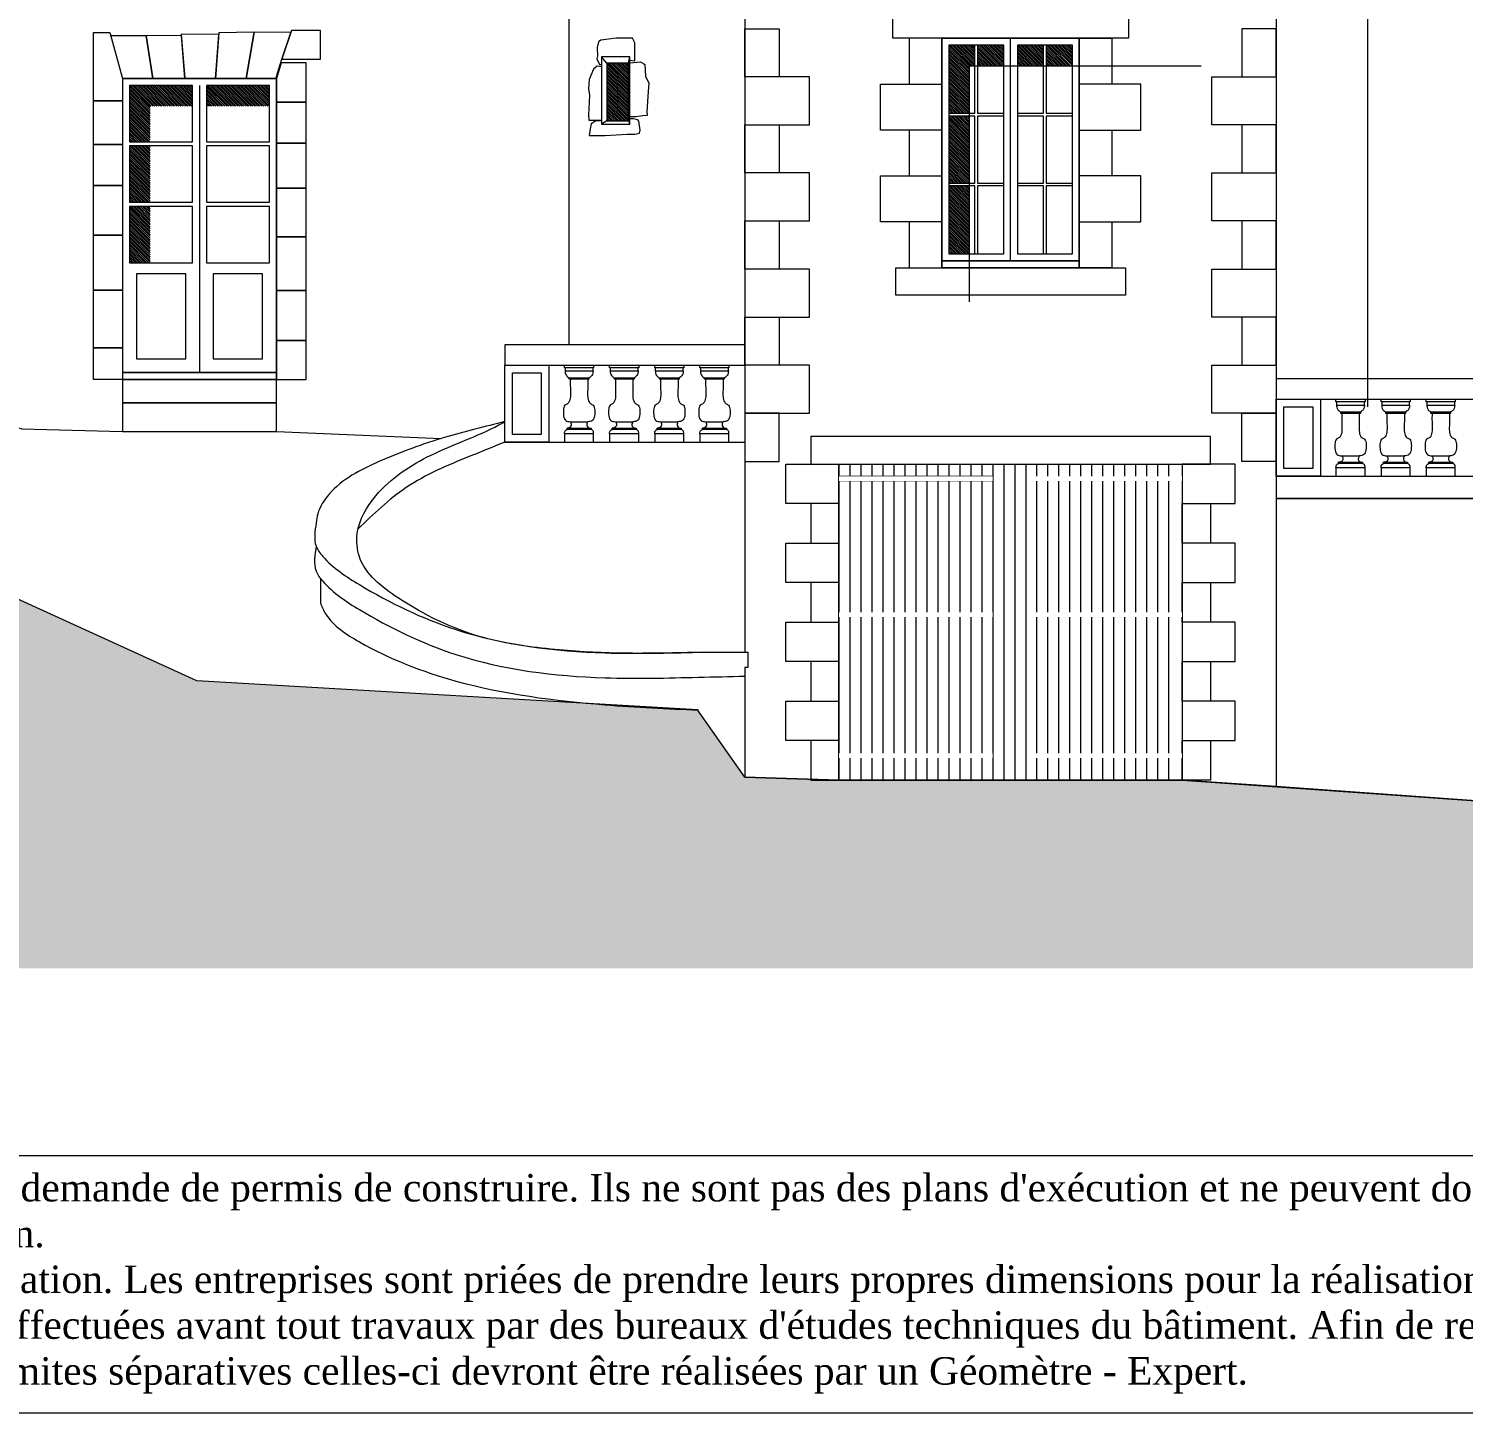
# Model space of a CAD drawing. Header units: millimetres. Extents: x -17502 to -16646, y 1856 to 2034.
# Drawn here: x -17148.53 to -17138.08, y 1856.2 to 1866.28 of the extents above; entities that cross this region are included whole.
import ezdxf

# ---------------------------------------------------------------- set-up
doc = ezdxf.new("R2010")
doc.units = ezdxf.units.MM
doc.set_wipeout_variables(frame=1)
doc.layers.get('0').update_dxf_attribs({"lineweight": 9})
doc.styles.get("Standard").update_dxf_attribs({"font": 'times.ttf'})
pattern_1 = [(135, (3149.006575073813, 3146.999476691711), (-0.006735192090801865, -0.006735192090801864), [])]

msp = doc.modelspace()

# ---------------------------------------------------------------- hatches: boundary and pattern name
at = {"lineweight": 9}
h = msp.add_hatch(dxfattribs=at)
h.set_pattern_fill('ANSI31', color=252, scale=0.003, angle=90, style=0)
h.set_pattern_definition(pattern_1)
h.paths.add_polyline_path([(-17144.15582958597, 1866.027542555451), (-17144.31535438701, 1866.027542555451), (-17144.31535438701, 1865.607542555451), (-17144.15582958597, 1865.607542555451)])
h.paths.add_polyline_path([(-17141.15607098646, 1868.594821776066), (-17141.28335020708, 1868.722100996678), (-17141.46335020708, 1868.722100996679), (-17141.5906294277, 1868.594821776066), (-17141.5906294277, 1868.414821776064), (-17141.46335020708, 1868.287542555451), (-17141.28335020708, 1868.287542555452), (-17141.15607098647, 1868.414821776066)])
h.paths.add_polyline_path([(-17140.92335020699, 1866.157542555451), (-17141.113350207, 1866.157542555451), (-17141.113350207, 1866.007542555451), (-17140.92335020699, 1866.007542555451)])
h.paths.add_polyline_path([(-17141.133350207, 1866.157542555451), (-17141.323350207, 1866.157542555451), (-17141.323350207, 1866.007542555451), (-17141.133350207, 1866.007542555451)])
h.paths.add_polyline_path([(-17141.42335020699, 1866.157542555451), (-17141.613350207, 1866.157542555451), (-17141.613350207, 1866.007542555451), (-17141.42335020699, 1866.007542555451)])
h.paths.add_polyline_path([(-17141.633350207, 1866.157542555451), (-17141.823350207, 1866.157542555451), (-17141.823350207, 1865.873542555451), (-17141.823350207, 1865.661542555451), (-17141.67335020699, 1865.661542555451), (-17141.67335020699, 1866.007542555451), (-17141.633350207, 1866.007542555451)])
h.paths.add_polyline_path([(-17141.67335020699, 1865.641542555451), (-17141.823350207, 1865.641542555451), (-17141.823350207, 1865.539542555452), (-17141.823350207, 1865.205542555451), (-17141.823350207, 1865.153542555452), (-17141.67335020699, 1865.153542555452)])
h.paths.add_polyline_path([(-17141.67335020699, 1865.133542555451), (-17141.823350207, 1865.133542555451), (-17141.823350207, 1864.871542555451), (-17141.823350207, 1864.637542555452), (-17141.67335020699, 1864.637542555452)])
msp.add_hatch(color=254, dxfattribs=at).paths.add_polyline_path([(-17129.45105986731, 1860.347006516221), (-17136.15335020699, 1860.527542555451), (-17139.43835020699, 1860.759230212882), (-17140.123350207, 1860.807542555451), (-17142.623350207, 1860.807542555451), (-17143.30835020699, 1860.827184132512), (-17143.65312228038, 1861.317542555451), (-17147.3022586091, 1861.529362441148), (-17150.57535471974, 1863.02163017879), (-17150.57535471974, 1864.339560788916), (-17151.01417153976, 1864.339560788916), (-17151.01417153976, 1863.755835804664), (-17152.96270367251, 1863.755835804664), (-17154.91498788042, 1865.939735848519), (-17154.91498788042, 1859.435436109188), (-17129.45105986731, 1859.435436109188)])
h = msp.add_hatch(dxfattribs=at)
h.set_pattern_fill('ANSI31', color=252, scale=0.003, angle=90, style=0)
h.set_pattern_definition(pattern_1)
h.paths.add_polyline_path([(-17151.00753205725, 1865.424063086044), (-17150.92755764531, 1865.424063086044), (-17150.92755764531, 1865.574063086044), (-17151.15753205725, 1865.574063086044), (-17151.15753205725, 1865.229063086043), (-17151.00753205725, 1865.229063086043)])
h.paths.add_polyline_path([(-17151.00753205725, 1865.199063086045), (-17151.15753205725, 1865.199063086045), (-17151.15753205725, 1864.854063086044), (-17151.00753205725, 1864.854063086044)])
h.paths.add_polyline_path([(-17150.66758323337, 1865.574063086044), (-17150.89755764531, 1865.574063086044), (-17150.89755764531, 1865.424063086044), (-17150.66758323337, 1865.424063086044)])
h.paths.add_polyline_path([(-17147.33188635936, 1865.864063086044), (-17147.7918377855, 1865.864063086044), (-17147.7918377855, 1865.453935850708), (-17147.6418377855, 1865.453935850708), (-17147.6418377855, 1865.714063086044), (-17147.33188635936, 1865.714063086044)])
h.paths.add_polyline_path([(-17146.77193493323, 1865.864063086044), (-17147.23188635936, 1865.864063086044), (-17147.23188635936, 1865.714063086044), (-17146.77193493323, 1865.714063086044)])
h.paths.add_polyline_path([(-17147.6418377855, 1865.423935850708), (-17147.7918377855, 1865.423935850708), (-17147.7918377855, 1865.013808615372), (-17147.6418377855, 1865.013808615372)])
h.paths.add_polyline_path([(-17147.6418377855, 1864.983808615372), (-17147.7918377855, 1864.983808615372), (-17147.7918377855, 1864.573681380037), (-17147.6418377855, 1864.573681380037)])

# ---------------------------------------------------------------- linework, layer by layer
for p, q in [((-17147.3022586091, 1861.529362441148), (-17150.57535471974, 1863.02163017879)), ((-17143.65312228038, 1861.317542555451), (-17147.3022586091, 1861.529362441148)), ((-17143.30835020699, 1860.827184132512), (-17143.65312228038, 1861.317542555451)), ((-17142.623350207, 1860.807542555451), (-17143.30835020699, 1860.827184132512)), ((-17140.123350207, 1860.807542555451), (-17142.623350207, 1860.807542555451)), ((-17139.43835020699, 1860.759230212882), (-17140.123350207, 1860.807542555451)), ((-17136.15335020699, 1860.527542555451), (-17139.43835020699, 1860.759230212882))]:
    msp.add_line(p, q, dxfattribs=at)
for points in [[(-17143.30835020699, 1867.292465847793), (-17143.30835020699, 1861.737184132513)], [(-17139.43835020699, 1867.312465847793), (-17139.43835020699, 1860.759230212882)], [(-17138.77271136812, 1867.292465847793), (-17138.77271136812, 1863.524063086044), (-17138.77271136812, 1863.524063086044)], [(-17144.58915906388, 1863.975815610234), (-17144.58915906388, 1863.975815610234), (-17144.58915906388, 1866.776458127445)], [(-17147.8418377855, 1865.914063086044), (-17147.8418377855, 1863.724063086044), (-17148.05344824541, 1863.724063086044), (-17148.05344824541, 1863.953723532592), (-17147.8418377855, 1863.953723532592), (-17148.05344824541, 1863.953723532592), (-17148.05344824541, 1864.374380822665), (-17147.8418377855, 1864.374380822665), (-17148.05344824541, 1864.374380822665), (-17148.05344824541, 1864.775367454052), (-17147.8418377855, 1864.775367454052), (-17148.05344824541, 1864.775367454052), (-17148.05344824541, 1865.136030082286), (-17147.8418377855, 1865.136030082286), (-17148.05344824541, 1865.136030082286), (-17148.05344824541, 1865.435003762831), (-17147.8418377855, 1865.435003762831), (-17148.05344824541, 1865.435003762831), (-17148.05344824541, 1865.751259159017), (-17147.8418377855, 1865.751259159017), (-17148.05344824541, 1865.751259159017), (-17148.05344824541, 1866.248887855113), (-17147.93380016454, 1866.248887855113), (-17147.8418377855, 1865.914063086044)], [(-17147.8418377855, 1865.914063086044), (-17146.72193493323, 1865.914063086044), (-17146.72193493323, 1865.929957277805), (-17146.68236840426, 1866.055700288369), (-17146.3991812676, 1866.055700288369), (-17146.3991812676, 1866.265403850853), (-17146.61053098458, 1866.265403850853), (-17146.68236840426, 1866.055700288369), (-17146.61611147235, 1866.249113619777), (-17146.88311035272, 1866.252554325697), (-17146.94192304397, 1865.914063086044), (-17146.88311035272, 1866.252554325697), (-17147.1396661718, 1866.248718389807), (-17147.16611845531, 1865.914063086044), (-17147.14066607667, 1866.236068311049), (-17147.41439394876, 1866.237451403225), (-17147.38968724741, 1865.914063086044), (-17147.41365235003, 1866.227744548371), (-17147.67103928487, 1866.225737177481), (-17147.62184967476, 1865.914063086044), (-17147.67103928487, 1866.225737177481), (-17147.92723917905, 1866.225000038415)], [(-17144.14568584933, 1866.047342838252), (-17144.11039791709, 1866.044505128729), (-17144.10944968091, 1866.173756375127), (-17144.12742234234, 1866.209675150243), (-17144.24628454471, 1866.208516967543), (-17144.35702896884, 1866.194033747166), (-17144.3761610283, 1866.18244652323), (-17144.38543820456, 1866.140156124184), (-17144.38253970951, 1866.078167984142), (-17144.38717929369, 1866.057312060447), (-17144.38369910753, 1866.050359726086), (-17144.37268283423, 1866.028924171347), (-17144.36746554313, 1866.0161798441), (-17144.35316032458, 1866.0161798441)], [(-17141.373350207, 1864.587542555451), (-17141.373350207, 1866.207542555451)], [(-17144.31535438701, 1866.027542555451), (-17144.35316032458, 1866.071767216752)], [(-17144.15582958597, 1866.027542555451), (-17144.14568584933, 1866.071767216752)], [(-17144.35316032458, 1866.000322563539), (-17144.38565534268, 1866.00591594914), (-17144.41271194738, 1865.983541327347), (-17144.44256943459, 1865.907098031), (-17144.44723292388, 1865.840909994514), (-17144.44070284361, 1865.793365137515), (-17144.44723292388, 1865.647313664263), (-17144.44443403347, 1865.612820759926), (-17144.35316032458, 1865.612820759926)], [(-17144.14568584933, 1866.028470828632), (-17144.07037677231, 1866.037212787332), (-17144.05287623687, 1866.027742242124), (-17144.03829411742, 1866.016448611567), (-17144.03297522959, 1865.932268266206), (-17144.0087175153, 1865.880063693723), (-17144.01338299669, 1865.821332065522), (-17144.02271196737, 1865.67155130874), (-17144.01991307696, 1865.646381073534), (-17144.05329690921, 1865.6426688441), (-17144.10201917468, 1865.63612689306), (-17144.14568584933, 1865.63612689306)], [(-17141.67335020699, 1864.288715106562), (-17141.67335020699, 1866.007542555451), (-17139.98439325462, 1866.007542555451)], [(-17147.28188635936, 1865.864063086044), (-17147.28188635936, 1863.774063086044)], [(-17144.35316032458, 1865.606030333678), (-17144.39748438985, 1865.603690221755), (-17144.42851721183, 1865.584383219005), (-17144.43320062205, 1865.562152155739), (-17144.43905538285, 1865.532315728724), (-17144.4419837593, 1865.500139189786), (-17144.32722128395, 1865.500724217767), (-17144.16678808858, 1865.510669693439), (-17144.10940784696, 1865.509499637477), (-17144.07720367441, 1865.515934945265), (-17144.07193458889, 1865.538751036512), (-17144.08247475201, 1865.604860277716), (-17144.08950086339, 1865.614220725407), (-17144.11936233479, 1865.621826089156), (-17144.14568584933, 1865.621826089156)], [(-17144.31535438701, 1865.607542555451), (-17144.35316032458, 1865.581745196155)], [(-17144.15582958597, 1865.607542555451), (-17144.14568584933, 1865.581745196155)], [(-17152.51741842909, 1864.534063086044), (-17151.01301258627, 1863.934063086044), (-17150.57763007252, 1863.934063086044), (-17150.57763007252, 1863.724063086044), (-17150.11763007252, 1863.724063086044), (-17150.11763007252, 1863.534063086044), (-17149.16770553548, 1863.534063086044), (-17148.57504312251, 1863.364063086044), (-17147.8418377855, 1863.344063086044), (-17146.72193493323, 1863.344063086044), (-17145.52206573443, 1863.293430373322)], [(-17144.58838952649, 1863.735295124187), (-17144.44509087539, 1863.735295124187)], [(-17144.25976395207, 1863.735295124187), (-17144.11646530097, 1863.735295124187)], [(-17143.93113837765, 1863.735295124187), (-17143.78783972654, 1863.735295124187)], [(-17143.60251280323, 1863.735295124187), (-17143.45921415212, 1863.735295124187)], [(-17138.96854339815, 1863.487022069404), (-17138.82524474704, 1863.487022069404)], [(-17138.63991782373, 1863.487022069404), (-17138.49661917262, 1863.487022069404)], [(-17138.31129224931, 1863.487022069404), (-17138.1679935982, 1863.487022069404)], [(-17144.58010096212, 1863.416428667483), (-17144.45337943976, 1863.416428667483)], [(-17144.2514753877, 1863.416428667483), (-17144.12475386534, 1863.416428667483)], [(-17143.92284981328, 1863.416428667483), (-17143.79612829092, 1863.416428667483)], [(-17143.59422423885, 1863.416428667483), (-17143.4675027165, 1863.416428667483)], [(-17145.05819633534, 1863.267542555451), (-17143.30835020699, 1863.267542555451)], [(-17138.96025483377, 1863.1681556127), (-17138.83353331142, 1863.1681556127)], [(-17138.63162925935, 1863.1681556127), (-17138.50490773699, 1863.1681556127)], [(-17138.30300368493, 1863.1681556127), (-17138.17628216257, 1863.1681556127)], [(-17142.623350207, 1863.107542555451), (-17142.623350207, 1860.807542555451)], [(-17142.54335020699, 1863.107542555451), (-17142.54335020699, 1860.807542555451)], [(-17142.463350207, 1863.107542555451), (-17142.463350207, 1860.807542555451)], [(-17142.38335020699, 1863.107542555451), (-17142.38335020699, 1860.807542555451)], [(-17142.303350207, 1863.107542555451), (-17142.303350207, 1860.807542555451)], [(-17142.22335020699, 1863.107542555451), (-17142.22335020699, 1860.807542555451)], [(-17142.143350207, 1863.107542555451), (-17142.143350207, 1860.807542555451)], [(-17142.06335020699, 1863.107542555451), (-17142.06335020699, 1860.807542555451)], [(-17141.983350207, 1863.107542555451), (-17141.983350207, 1860.807542555451)], [(-17141.90335020699, 1863.107542555451), (-17141.90335020699, 1860.807542555451)], [(-17141.823350207, 1863.107542555451), (-17141.823350207, 1860.807542555451)], [(-17141.74335020699, 1863.107542555451), (-17141.74335020699, 1860.807542555451)], [(-17141.663350207, 1863.107542555451), (-17141.663350207, 1860.807542555451)], [(-17141.58335020699, 1863.107542555451), (-17141.58335020699, 1860.807542555451)], [(-17141.503350207, 1863.107542555451), (-17141.503350207, 1860.807542555451)], [(-17141.42335020699, 1863.107542555451), (-17141.42335020699, 1860.807542555451)], [(-17141.343350207, 1863.107542555451), (-17141.343350207, 1860.807542555451)], [(-17141.26335020699, 1863.107542555451), (-17141.26335020699, 1860.807542555451)], [(-17141.183350207, 1863.107542555451), (-17141.183350207, 1860.807542555451)], [(-17141.10335020699, 1863.107542555451), (-17141.10335020699, 1860.807542555451)], [(-17141.023350207, 1863.107542555451), (-17141.023350207, 1860.807542555451)], [(-17140.943350207, 1863.107542555451), (-17140.943350207, 1860.807542555451)], [(-17140.863350207, 1863.107542555451), (-17140.863350207, 1860.807542555451)], [(-17140.783350207, 1863.107542555451), (-17140.783350207, 1860.807542555451)], [(-17140.703350207, 1863.107542555451), (-17140.703350207, 1860.807542555451)], [(-17140.623350207, 1863.107542555451), (-17140.623350207, 1860.807542555451)], [(-17140.543350207, 1863.107542555451), (-17140.543350207, 1860.807542555451)], [(-17140.463350207, 1863.107542555451), (-17140.463350207, 1860.807542555451)], [(-17140.383350207, 1863.107542555451), (-17140.383350207, 1860.807542555451)], [(-17140.303350207, 1863.107542555451), (-17140.303350207, 1860.807542555451)], [(-17140.223350207, 1863.107542555451), (-17140.223350207, 1860.807542555451)], [(-17146.40067077363, 1862.275169598342), (-17146.40067077363, 1862.094367159605)], [(-17143.64698843897, 1861.737184132513), (-17143.28835020699, 1861.737184132513), (-17143.28835020699, 1861.627184132512), (-17143.30835020699, 1861.627184132512), (-17143.30835020699, 1860.827184132512)], [(-17143.30835020699, 1861.627184132512), (-17143.30835020699, 1860.827184132512)], [(-17143.30835020699, 1860.827184132512), (-17143.65312228038, 1861.317542555451)], [(-17143.30835020699, 1860.827184132512), (-17142.623350207, 1860.807542555451), (-17140.123350207, 1860.807542555451)], [(-17143.30835020699, 1860.827184132512), (-17142.623350207, 1860.807542555451), (-17140.123350207, 1860.807542555451), (-17136.15335020699, 1860.527542555451)]]:
    msp.add_lwpolyline(points, dxfattribs=at)
for points in [[(-17142.23120734985, 1866.541542555451), (-17140.51549306414, 1866.541542555451), (-17140.51549306414, 1866.207542555451), (-17142.23120734985, 1866.207542555451)], [(-17143.308350207, 1866.277542555452), (-17143.058350207, 1866.277542555452), (-17143.058350207, 1865.927542555452), (-17143.308350207, 1865.927542555452)], [(-17139.43835020699, 1866.277542555452), (-17139.68835020699, 1866.277542555452), (-17139.68835020699, 1865.927542555452), (-17139.43835020699, 1865.927542555452)], [(-17141.873350207, 1866.207542555451), (-17142.11192163557, 1866.207542555451), (-17142.11192163557, 1865.873542555451), (-17141.873350207, 1865.873542555451)], [(-17141.873350207, 1866.207542555451), (-17140.873350207, 1866.207542555451), (-17140.873350207, 1864.537542555451), (-17141.873350207, 1864.537542555451)], [(-17140.873350207, 1865.539542555451), (-17140.873350207, 1865.873542555451), (-17140.873350207, 1866.207542555451), (-17141.873350207, 1866.207542555451), (-17141.873350207, 1865.873542555451), (-17141.873350207, 1865.539542555452), (-17141.873350207, 1865.205542555451), (-17141.873350207, 1864.871542555451), (-17141.873350207, 1864.587542555451), (-17140.873350207, 1864.587542555451), (-17140.873350207, 1864.871542555451), (-17140.873350207, 1865.205542555451)], [(-17140.873350207, 1866.207542555451), (-17140.63477877843, 1866.207542555451), (-17140.63477877843, 1865.873542555451), (-17140.873350207, 1865.873542555451)], [(-17144.14568584933, 1866.071767216752), (-17144.35316032458, 1866.071767216752), (-17144.35316032458, 1865.581745196155), (-17144.14568584933, 1865.581745196155)], [(-17141.42335020699, 1866.157542555451), (-17141.823350207, 1866.157542555451), (-17141.823350207, 1865.873542555451), (-17141.823350207, 1865.539542555452), (-17141.823350207, 1865.205542555451), (-17141.823350207, 1864.871542555451), (-17141.823350207, 1864.637542555452), (-17141.42335020699, 1864.637542555452)], [(-17141.633350207, 1866.157542555451), (-17141.823350207, 1866.157542555451), (-17141.823350207, 1865.873542555451), (-17141.823350207, 1865.661542555451), (-17141.633350207, 1865.661542555451)], [(-17141.42335020699, 1866.157542555451), (-17141.613350207, 1866.157542555451), (-17141.613350207, 1865.661542555451), (-17141.42335020699, 1865.661542555451)], [(-17140.92335020699, 1865.873542555451), (-17140.92335020699, 1866.157542555451), (-17141.323350207, 1866.157542555451), (-17141.323350207, 1864.637542555452), (-17140.92335020699, 1864.637542555452), (-17140.92335020699, 1864.871542555451), (-17140.92335020699, 1865.205542555451), (-17140.92335020699, 1865.539542555451)], [(-17141.133350207, 1866.157542555451), (-17141.323350207, 1866.157542555451), (-17141.323350207, 1865.661542555451), (-17141.133350207, 1865.661542555451)], [(-17140.92335020699, 1866.157542555451), (-17141.113350207, 1866.157542555451), (-17141.113350207, 1865.661542555451), (-17140.92335020699, 1865.661542555451), (-17140.92335020699, 1865.873542555451)], [(-17146.72193493323, 1865.914063086044), (-17146.72193493323, 1863.724063086044), (-17146.50519561107, 1863.724063086044), (-17146.50519561107, 1864.008096879639), (-17146.72193493323, 1864.008096879639), (-17146.50519561107, 1864.008096879639), (-17146.50519561107, 1864.37054749166), (-17146.72193493323, 1864.37054749166), (-17146.50519561107, 1864.37054749166), (-17146.50519561107, 1864.763456138303), (-17146.72193493323, 1864.763456138303), (-17146.50519561107, 1864.763456138303), (-17146.50519561107, 1865.117762170897), (-17146.72193493323, 1865.117762170897), (-17146.50519561107, 1865.117762170897), (-17146.50519561107, 1865.444790593477), (-17146.72193493323, 1865.444790593477), (-17146.50519561107, 1865.444790593477), (-17146.50519561107, 1865.743296160431), (-17146.72193493323, 1865.743296160431), (-17146.50519561107, 1865.743296160431), (-17146.50519561107, 1866.029366098883), (-17146.68624957009, 1866.029366098883)], [(-17144.15582958597, 1866.027542555451), (-17144.31535438701, 1866.027542555451), (-17144.31535438701, 1865.607542555451), (-17144.15582958597, 1865.607542555451)], [(-17146.72193493323, 1865.914063086044), (-17147.8418377855, 1865.914063086044), (-17147.8418377855, 1863.724063086044), (-17146.72193493323, 1863.724063086044)], [(-17146.72193493323, 1865.914063086044), (-17147.8418377855, 1865.914063086044), (-17147.8418377855, 1863.774063086044), (-17146.72193493323, 1863.774063086044)], [(-17147.33188635936, 1865.864063086044), (-17147.7918377855, 1865.864063086044), (-17147.7918377855, 1865.453935850708), (-17147.33188635936, 1865.453935850708)], [(-17146.77193493323, 1865.864063086044), (-17147.23188635936, 1865.864063086044), (-17147.23188635936, 1865.453935850708), (-17146.77193493323, 1865.453935850708)], [(-17142.838350207, 1865.927542555452), (-17143.308350207, 1865.927542555452), (-17143.308350207, 1865.577542555453), (-17142.838350207, 1865.577542555453)], [(-17142.32186449271, 1865.873542555451), (-17141.873350207, 1865.873542555451), (-17141.873350207, 1865.539542555452), (-17142.32186449271, 1865.539542555452)], [(-17140.42483592128, 1865.873542555451), (-17140.873350207, 1865.873542555451), (-17140.873350207, 1865.539542555452), (-17140.42483592128, 1865.539542555452)], [(-17139.908350207, 1865.927542555452), (-17139.43835020699, 1865.927542555452), (-17139.43835020699, 1865.577542555453), (-17139.908350207, 1865.577542555453)], [(-17143.308350207, 1865.577542555452), (-17143.058350207, 1865.577542555452), (-17143.058350207, 1865.227542555452), (-17143.308350207, 1865.227542555452)], [(-17141.633350207, 1865.641542555451), (-17141.823350207, 1865.641542555451), (-17141.823350207, 1865.539542555452), (-17141.823350207, 1865.205542555451), (-17141.823350207, 1865.153542555452), (-17141.633350207, 1865.153542555452)], [(-17141.42335020699, 1865.641542555451), (-17141.613350207, 1865.641542555451), (-17141.613350207, 1865.153542555452), (-17141.42335020699, 1865.153542555452)], [(-17141.133350207, 1865.641542555451), (-17141.323350207, 1865.641542555451), (-17141.323350207, 1865.153542555452), (-17141.133350207, 1865.153542555452)], [(-17140.92335020699, 1865.641542555451), (-17141.113350207, 1865.641542555451), (-17141.113350207, 1865.153542555452), (-17140.92335020699, 1865.153542555452), (-17140.92335020699, 1865.205542555451), (-17140.92335020699, 1865.539542555451)], [(-17139.43835020699, 1865.577542555452), (-17139.68835020699, 1865.577542555452), (-17139.68835020699, 1865.227542555452), (-17139.43835020699, 1865.227542555452)], [(-17141.873350207, 1865.539542555451), (-17142.11192163557, 1865.539542555451), (-17142.11192163557, 1865.205542555451), (-17141.873350207, 1865.205542555451)], [(-17140.873350207, 1865.539542555451), (-17140.63477877843, 1865.539542555451), (-17140.63477877843, 1865.205542555451), (-17140.873350207, 1865.205542555451)], [(-17147.33188635936, 1865.423935850708), (-17147.7918377855, 1865.423935850708), (-17147.7918377855, 1865.013808615372), (-17147.33188635936, 1865.013808615372)], [(-17146.77193493323, 1865.423935850708), (-17147.23188635936, 1865.423935850708), (-17147.23188635936, 1865.013808615372), (-17146.77193493323, 1865.013808615372)], [(-17142.838350207, 1865.227542555452), (-17143.308350207, 1865.227542555452), (-17143.308350207, 1864.877542555452), (-17142.838350207, 1864.877542555452)], [(-17142.32186449271, 1865.205542555451), (-17141.873350207, 1865.205542555451), (-17141.873350207, 1864.871542555451), (-17142.32186449271, 1864.871542555451)], [(-17141.633350207, 1865.133542555451), (-17141.823350207, 1865.133542555451), (-17141.823350207, 1864.871542555451), (-17141.823350207, 1864.637542555452), (-17141.633350207, 1864.637542555452)], [(-17141.42335020699, 1865.133542555451), (-17141.613350207, 1865.133542555451), (-17141.613350207, 1864.637542555452), (-17141.42335020699, 1864.637542555452)], [(-17141.133350207, 1865.133542555451), (-17141.323350207, 1865.133542555451), (-17141.323350207, 1864.637542555452), (-17141.133350207, 1864.637542555452)], [(-17140.92335020699, 1865.133542555451), (-17141.113350207, 1865.133542555451), (-17141.113350207, 1864.637542555452), (-17140.92335020699, 1864.637542555452), (-17140.92335020699, 1864.871542555451)], [(-17140.42483592128, 1865.205542555451), (-17140.873350207, 1865.205542555451), (-17140.873350207, 1864.871542555451), (-17140.42483592128, 1864.871542555451)], [(-17139.908350207, 1865.227542555452), (-17139.43835020699, 1865.227542555452), (-17139.43835020699, 1864.877542555452), (-17139.908350207, 1864.877542555452)], [(-17147.33188635936, 1864.983808615372), (-17147.7918377855, 1864.983808615372), (-17147.7918377855, 1864.573681380037), (-17147.33188635936, 1864.573681380037)], [(-17146.77193493323, 1864.983808615372), (-17147.23188635936, 1864.983808615372), (-17147.23188635936, 1864.573681380037), (-17146.77193493323, 1864.573681380037)], [(-17143.308350207, 1864.877542555452), (-17143.058350207, 1864.877542555452), (-17143.058350207, 1864.527542555452), (-17143.308350207, 1864.527542555452)], [(-17141.873350207, 1864.871542555451), (-17142.11192163557, 1864.871542555451), (-17142.11192163557, 1864.537542555451), (-17141.873350207, 1864.537542555451)], [(-17140.873350207, 1864.871542555451), (-17140.63477877843, 1864.871542555451), (-17140.63477877843, 1864.537542555451), (-17140.873350207, 1864.537542555451)], [(-17139.43835020699, 1864.877542555452), (-17139.68835020699, 1864.877542555452), (-17139.68835020699, 1864.527542555452), (-17139.43835020699, 1864.527542555452)], [(-17142.838350207, 1864.527542555452), (-17143.308350207, 1864.527542555452), (-17143.308350207, 1864.177542555452), (-17142.838350207, 1864.177542555452)], [(-17142.20986670155, 1864.537542555451), (-17140.53683371244, 1864.537542555451), (-17140.53683371244, 1864.337542555451), (-17142.20986670155, 1864.337542555451)], [(-17140.873350207, 1864.587542555451), (-17141.873350207, 1864.587542555451), (-17141.873350207, 1864.537542555451), (-17140.873350207, 1864.537542555451)], [(-17139.908350207, 1864.527542555452), (-17139.43835020699, 1864.527542555452), (-17139.43835020699, 1864.177542555452), (-17139.908350207, 1864.177542555452)], [(-17147.38188635936, 1864.493681380036), (-17147.7418377855, 1864.493681380036), (-17147.7418377855, 1863.874063086044), (-17147.38188635936, 1863.874063086044)], [(-17146.82193493323, 1864.493681380036), (-17147.18188635937, 1864.493681380036), (-17147.18188635937, 1863.874063086044), (-17146.82193493323, 1863.874063086044)], [(-17143.308350207, 1864.177542555452), (-17143.058350207, 1864.177542555452), (-17143.058350207, 1863.827542555452), (-17143.308350207, 1863.827542555452)], [(-17139.43835020699, 1864.177542555452), (-17139.68835020699, 1864.177542555452), (-17139.68835020699, 1863.827542555452), (-17139.43835020699, 1863.827542555452)], [(-17145.05819633534, 1863.828175888022), (-17143.308350207, 1863.828175888022), (-17143.308350207, 1863.975815610234), (-17145.05819633534, 1863.975815610234)], [(-17146.72193493323, 1863.774063086044), (-17147.8418377855, 1863.774063086044), (-17147.8418377855, 1863.724063086044), (-17146.72193493323, 1863.724063086044)], [(-17144.73653010245, 1863.267542555451), (-17145.05819633534, 1863.267542555451), (-17145.05819633534, 1863.828175888022), (-17144.73653010245, 1863.828175888022)], [(-17144.79194058476, 1863.322953037757), (-17145.00278585303, 1863.322953037757), (-17145.00278585303, 1863.772765405716), (-17144.79194058476, 1863.772765405716)], [(-17144.62285250468, 1863.828175888022), (-17144.4106278972, 1863.828175888022), (-17144.4106278972, 1863.808035872418), (-17144.62285250468, 1863.808035872418)], [(-17144.61850377049, 1863.785502608564), (-17144.4149766314, 1863.785502608564), (-17144.4149766314, 1863.808035872418), (-17144.61850377049, 1863.808035872418)], [(-17144.29422693026, 1863.828175888022), (-17144.08200232277, 1863.828175888022), (-17144.08200232277, 1863.808035872418), (-17144.29422693026, 1863.808035872418)], [(-17144.28987819606, 1863.785502608564), (-17144.08635105697, 1863.785502608564), (-17144.08635105697, 1863.808035872418), (-17144.28987819606, 1863.808035872418)], [(-17143.96560135584, 1863.828175888022), (-17143.75337674835, 1863.828175888022), (-17143.75337674835, 1863.808035872418), (-17143.96560135584, 1863.808035872418)], [(-17143.96125262164, 1863.785502608564), (-17143.75772548255, 1863.785502608564), (-17143.75772548255, 1863.808035872418), (-17143.96125262164, 1863.808035872418)], [(-17143.63697578142, 1863.828175888022), (-17143.42475117393, 1863.828175888022), (-17143.42475117393, 1863.808035872418), (-17143.63697578142, 1863.808035872418)], [(-17143.63262704722, 1863.785502608564), (-17143.42909990813, 1863.785502608564), (-17143.42909990813, 1863.808035872418), (-17143.63262704722, 1863.808035872418)], [(-17142.838350207, 1863.827542555452), (-17143.308350207, 1863.827542555452), (-17143.308350207, 1863.477542555452), (-17142.838350207, 1863.477542555452)], [(-17139.908350207, 1863.827542555452), (-17139.43835020699, 1863.827542555452), (-17139.43835020699, 1863.477542555452), (-17139.908350207, 1863.477542555452)], [(-17146.72193493323, 1863.724063086044), (-17147.8418377855, 1863.724063086044), (-17147.8418377855, 1863.554063086044), (-17146.72193493323, 1863.554063086044)], [(-17144.58838952649, 1863.735295124187), (-17144.44509087539, 1863.735295124187), (-17144.44509087539, 1863.724816074493), (-17144.58838952649, 1863.724816074493)], [(-17144.25976395207, 1863.735295124187), (-17144.11646530097, 1863.735295124187), (-17144.11646530097, 1863.724816074493), (-17144.25976395207, 1863.724816074493)], [(-17143.93113837765, 1863.735295124187), (-17143.78783972654, 1863.735295124187), (-17143.78783972654, 1863.724816074493), (-17143.93113837765, 1863.724816074493)], [(-17143.60251280323, 1863.735295124187), (-17143.45921415212, 1863.735295124187), (-17143.45921415212, 1863.724816074493), (-17143.60251280323, 1863.724816074493)], [(-17139.43835020699, 1863.579902833239), (-17136.13335020699, 1863.579902833239), (-17136.13335020699, 1863.727542555451), (-17139.43835020699, 1863.727542555451)], [(-17139.1166839741, 1863.019269500668), (-17139.43835020699, 1863.019269500668), (-17139.43835020699, 1863.579902833239), (-17139.1166839741, 1863.579902833239)], [(-17139.00300637634, 1863.579902833239), (-17138.79078176885, 1863.579902833239), (-17138.79078176885, 1863.559762817635), (-17139.00300637634, 1863.559762817635)], [(-17138.99865764214, 1863.537229553781), (-17138.79513050305, 1863.537229553781), (-17138.79513050305, 1863.559762817635), (-17138.99865764214, 1863.559762817635)], [(-17138.67438080192, 1863.579902833239), (-17138.46215619443, 1863.579902833239), (-17138.46215619443, 1863.559762817635), (-17138.67438080192, 1863.559762817635)], [(-17138.67003206772, 1863.537229553781), (-17138.46650492863, 1863.537229553781), (-17138.46650492863, 1863.559762817635), (-17138.67003206772, 1863.559762817635)], [(-17138.3457552275, 1863.579902833239), (-17138.13353062001, 1863.579902833239), (-17138.13353062001, 1863.559762817635), (-17138.3457552275, 1863.559762817635)], [(-17138.34140649329, 1863.537229553781), (-17138.13787935421, 1863.537229553781), (-17138.13787935421, 1863.559762817635), (-17138.34140649329, 1863.559762817635)], [(-17146.72193493323, 1863.554063086044), (-17147.8418377855, 1863.554063086044), (-17147.8418377855, 1863.344063086044), (-17146.72193493323, 1863.344063086044)], [(-17143.308350207, 1863.127542555451), (-17143.058350207, 1863.127542555451), (-17143.058350207, 1863.477542555451), (-17143.308350207, 1863.477542555451)], [(-17139.43835020699, 1863.127542555451), (-17139.68835020699, 1863.127542555451), (-17139.68835020699, 1863.477542555451), (-17139.43835020699, 1863.477542555451)], [(-17139.17209445641, 1863.074679982974), (-17139.38293972468, 1863.074679982974), (-17139.38293972468, 1863.524492350933), (-17139.17209445641, 1863.524492350933)], [(-17138.96854339815, 1863.487022069404), (-17138.82524474704, 1863.487022069404), (-17138.82524474704, 1863.476543019709), (-17138.96854339815, 1863.476543019709)], [(-17138.63991782373, 1863.487022069404), (-17138.49661917262, 1863.487022069404), (-17138.49661917262, 1863.476543019709), (-17138.63991782373, 1863.476543019709)], [(-17138.31129224931, 1863.487022069404), (-17138.1679935982, 1863.487022069404), (-17138.1679935982, 1863.476543019709), (-17138.31129224931, 1863.476543019709)], [(-17144.60399052501, 1863.369302161134), (-17144.42948987686, 1863.369302161134), (-17144.42948987686, 1863.359692566264), (-17144.60399052501, 1863.359692566264)], [(-17144.27536495059, 1863.369302161134), (-17144.10086430244, 1863.369302161134), (-17144.10086430244, 1863.359692566264), (-17144.27536495059, 1863.359692566264)], [(-17143.94673937617, 1863.369302161134), (-17143.77223872802, 1863.369302161134), (-17143.77223872802, 1863.359692566264), (-17143.94673937617, 1863.359692566264)], [(-17143.61811380175, 1863.369302161134), (-17143.4436131536, 1863.369302161134), (-17143.4436131536, 1863.359692566264), (-17143.61811380175, 1863.359692566264)], [(-17144.62285250468, 1863.267542555451), (-17144.4106278972, 1863.267542555451), (-17144.4106278972, 1863.32850970382), (-17144.62285250468, 1863.32850970382)], [(-17144.29422693026, 1863.267542555451), (-17144.08200232277, 1863.267542555451), (-17144.08200232277, 1863.32850970382), (-17144.29422693026, 1863.32850970382)], [(-17143.96560135584, 1863.267542555451), (-17143.75337674835, 1863.267542555451), (-17143.75337674835, 1863.32850970382), (-17143.96560135584, 1863.32850970382)], [(-17143.63697578142, 1863.267542555451), (-17143.42475117393, 1863.267542555451), (-17143.42475117393, 1863.32850970382), (-17143.63697578142, 1863.32850970382)], [(-17139.91799306414, 1863.307542555451), (-17142.70894859924, 1863.307542555451), (-17142.82870734985, 1863.307542555451), (-17142.82870734985, 1863.107542555451), (-17142.623350207, 1863.107542555451), (-17140.123350207, 1863.107542555451), (-17139.91799306414, 1863.107542555451)], [(-17143.00942163557, 1863.107542555451), (-17142.623350207, 1863.107542555451), (-17142.623350207, 1862.820042555451), (-17143.00942163557, 1862.820042555451)], [(-17142.623350207, 1863.107542555451), (-17140.123350207, 1863.107542555451), (-17140.123350207, 1860.807542555451), (-17142.623350207, 1860.807542555451)], [(-17139.73727877842, 1863.107542555451), (-17140.123350207, 1863.107542555451), (-17140.123350207, 1862.820042555451), (-17139.73727877842, 1862.820042555451)], [(-17139.00300637634, 1863.019269500668), (-17138.79078176885, 1863.019269500668), (-17138.79078176885, 1863.080236649037), (-17139.00300637634, 1863.080236649037)], [(-17138.98414439667, 1863.121029106351), (-17138.80964374852, 1863.121029106351), (-17138.80964374852, 1863.111419511481), (-17138.98414439667, 1863.111419511481)], [(-17138.67438080192, 1863.019269500668), (-17138.46215619443, 1863.019269500668), (-17138.46215619443, 1863.080236649037), (-17138.67438080192, 1863.080236649037)], [(-17138.65551882225, 1863.121029106351), (-17138.4810181741, 1863.121029106351), (-17138.4810181741, 1863.111419511481), (-17138.65551882225, 1863.111419511481)], [(-17138.3457552275, 1863.019269500668), (-17138.13353062001, 1863.019269500668), (-17138.13353062001, 1863.080236649037), (-17138.3457552275, 1863.080236649037)], [(-17138.32689324783, 1863.121029106351), (-17138.15239259968, 1863.121029106351), (-17138.15239259968, 1863.111419511481), (-17138.32689324783, 1863.111419511481)], [(-17142.623350207, 1863.019320422203), (-17141.503350207, 1863.019320422203), (-17141.503350207, 1862.985597976038), (-17142.623350207, 1862.985597976038)], [(-17136.13335020699, 1863.017542555451), (-17139.43835020699, 1863.017542555451), (-17139.43835020699, 1862.857542555451), (-17136.13335020699, 1862.857542555451)], [(-17136.15335020699, 1862.857542555451), (-17139.43835020699, 1862.857542555451), (-17139.43835020699, 1860.759230212882), (-17136.15335020699, 1860.527542555451)], [(-17142.623350207, 1862.820042555451), (-17142.82870734985, 1862.820042555451), (-17142.82870734985, 1862.532542555451), (-17142.623350207, 1862.532542555451)], [(-17140.123350207, 1862.820042555451), (-17139.91799306414, 1862.820042555451), (-17139.91799306414, 1862.532542555451), (-17140.123350207, 1862.532542555451)], [(-17143.00942163557, 1862.532542555451), (-17142.623350207, 1862.532542555451), (-17142.623350207, 1862.245042555451), (-17143.00942163557, 1862.245042555451)], [(-17139.73727877842, 1862.532542555451), (-17140.123350207, 1862.532542555451), (-17140.123350207, 1862.245042555451), (-17139.73727877842, 1862.245042555451)], [(-17142.623350207, 1862.245042555451), (-17142.82870734985, 1862.245042555451), (-17142.82870734985, 1861.957542555451), (-17142.623350207, 1861.957542555451)], [(-17140.123350207, 1862.245042555451), (-17139.91799306414, 1862.245042555451), (-17139.91799306414, 1861.957542555451), (-17140.123350207, 1861.957542555451)], [(-17143.00942163557, 1861.957542555451), (-17142.623350207, 1861.957542555451), (-17142.623350207, 1861.670042555451), (-17143.00942163557, 1861.670042555451)], [(-17139.73727877842, 1861.957542555451), (-17140.123350207, 1861.957542555451), (-17140.123350207, 1861.670042555451), (-17139.73727877842, 1861.670042555451)], [(-17142.623350207, 1861.670042555451), (-17142.82870734985, 1861.670042555451), (-17142.82870734985, 1861.382542555451), (-17142.623350207, 1861.382542555451)], [(-17140.123350207, 1861.670042555451), (-17139.91799306414, 1861.670042555451), (-17139.91799306414, 1861.382542555451), (-17140.123350207, 1861.382542555451)], [(-17143.00942163557, 1861.382542555451), (-17142.623350207, 1861.382542555451), (-17142.623350207, 1861.095042555451), (-17143.00942163557, 1861.095042555451)], [(-17139.73727877842, 1861.382542555451), (-17140.123350207, 1861.382542555451), (-17140.123350207, 1861.095042555451), (-17139.73727877842, 1861.095042555451)], [(-17142.623350207, 1861.095042555451), (-17142.82870734985, 1861.095042555451), (-17142.82870734985, 1860.807542555451), (-17142.623350207, 1860.807542555451)], [(-17140.123350207, 1861.095042555451), (-17139.91799306414, 1861.095042555451), (-17139.91799306414, 1860.807542555451), (-17140.123350207, 1860.807542555451)], [(-17163.842825544, 1858.073617158329), (-17128.71510420464, 1858.073617158329), (-17128.71510420464, 1856.196821369579), (-17163.842825544, 1856.196821369579)]]:
    msp.add_lwpolyline(points, close=True, dxfattribs=at)
for points in [[(-17144.61850377049, 1863.785502608564), (-17144.61689321256, 1863.769263581189), (-17144.60932564052, 1863.751507823905), (-17144.58838952649, 1863.735295124187)], [(-17144.4149766314, 1863.785502608564), (-17144.41658718932, 1863.769263581189), (-17144.42415476136, 1863.751507823905), (-17144.44509087539, 1863.735295124187)], [(-17144.28987819606, 1863.785502608564), (-17144.28826763813, 1863.769263581189), (-17144.2807000661, 1863.751507823905), (-17144.25976395207, 1863.735295124187)], [(-17144.08635105697, 1863.785502608564), (-17144.0879616149, 1863.769263581189), (-17144.09552918694, 1863.751507823905), (-17144.11646530097, 1863.735295124187)], [(-17143.96125262164, 1863.785502608564), (-17143.95964206371, 1863.769263581189), (-17143.95207449168, 1863.751507823905), (-17143.93113837765, 1863.735295124187)], [(-17143.75772548255, 1863.785502608564), (-17143.75933604048, 1863.769263581189), (-17143.76690361252, 1863.751507823905), (-17143.78783972654, 1863.735295124187)], [(-17143.63262704722, 1863.785502608564), (-17143.63101648929, 1863.769263581189), (-17143.62344891725, 1863.751507823905), (-17143.60251280323, 1863.735295124187)], [(-17143.42909990813, 1863.785502608564), (-17143.43071046605, 1863.769263581189), (-17143.43827803809, 1863.751507823905), (-17143.45921415212, 1863.735295124187)], [(-17144.5802604233, 1863.724816074493), (-17144.5802604233, 1863.666360969902), (-17144.57917836529, 1863.608338666309), (-17144.58646801926, 1863.567081943235), (-17144.60181274089, 1863.546288231169), (-17144.61946964963, 1863.53686870914), (-17144.62762381101, 1863.520811406814), (-17144.63098160788, 1863.480789515075), (-17144.62285250468, 1863.436959745116), (-17144.61399329708, 1863.424883698265), (-17144.58010096212, 1863.416428667483)], [(-17144.45321997858, 1863.724816074493), (-17144.45321997858, 1863.666360969902), (-17144.45430203659, 1863.608338666309), (-17144.44701238261, 1863.567081943235), (-17144.43166766099, 1863.546288231169), (-17144.41401075224, 1863.53686870914), (-17144.40585659086, 1863.520811406814), (-17144.402498794, 1863.480789515075), (-17144.4106278972, 1863.436959745116), (-17144.41948710479, 1863.424883698265), (-17144.45337943976, 1863.416428667483)], [(-17144.25163484888, 1863.724816074493), (-17144.25163484888, 1863.666360969902), (-17144.25055279087, 1863.608338666309), (-17144.25784244484, 1863.567081943235), (-17144.27318716647, 1863.546288231169), (-17144.29084407521, 1863.53686870914), (-17144.29899823659, 1863.520811406814), (-17144.30235603346, 1863.480789515075), (-17144.29422693026, 1863.436959745116), (-17144.28536772266, 1863.424883698265), (-17144.2514753877, 1863.416428667483)], [(-17144.12459440416, 1863.724816074493), (-17144.12459440416, 1863.666360969902), (-17144.12567646217, 1863.608338666309), (-17144.11838680819, 1863.567081943235), (-17144.10304208657, 1863.546288231169), (-17144.08538517782, 1863.53686870914), (-17144.07723101644, 1863.520811406814), (-17144.07387321958, 1863.480789515075), (-17144.08200232277, 1863.436959745116), (-17144.09086153037, 1863.424883698265), (-17144.12475386534, 1863.416428667483)], [(-17143.92300927445, 1863.724816074493), (-17143.92300927445, 1863.666360969902), (-17143.92192721644, 1863.608338666309), (-17143.92921687042, 1863.567081943235), (-17143.94456159204, 1863.546288231169), (-17143.96221850079, 1863.53686870914), (-17143.97037266217, 1863.520811406814), (-17143.97373045904, 1863.480789515075), (-17143.96560135584, 1863.436959745116), (-17143.95674214824, 1863.424883698265), (-17143.92284981328, 1863.416428667483)], [(-17143.79596882974, 1863.724816074493), (-17143.79596882974, 1863.666360969902), (-17143.79705088775, 1863.608338666309), (-17143.78976123377, 1863.567081943235), (-17143.77441651215, 1863.546288231169), (-17143.7567596034, 1863.53686870914), (-17143.74860544202, 1863.520811406814), (-17143.74524764516, 1863.480789515075), (-17143.75337674835, 1863.436959745116), (-17143.76223595595, 1863.424883698265), (-17143.79612829092, 1863.416428667483)], [(-17143.59438370003, 1863.724816074493), (-17143.59438370003, 1863.666360969902), (-17143.59330164202, 1863.608338666309), (-17143.600591296, 1863.567081943235), (-17143.61593601762, 1863.546288231169), (-17143.63359292637, 1863.53686870914), (-17143.64174708775, 1863.520811406814), (-17143.64510488461, 1863.480789515075), (-17143.63697578142, 1863.436959745116), (-17143.62811657382, 1863.424883698265), (-17143.59422423885, 1863.416428667483)], [(-17143.46734325531, 1863.724816074493), (-17143.46734325531, 1863.666360969902), (-17143.46842531333, 1863.608338666309), (-17143.46113565935, 1863.567081943235), (-17143.44579093772, 1863.546288231169), (-17143.42813402898, 1863.53686870914), (-17143.4199798676, 1863.520811406814), (-17143.41662207073, 1863.480789515075), (-17143.42475117393, 1863.436959745116), (-17143.43361038153, 1863.424883698265), (-17143.4675027165, 1863.416428667483)], [(-17138.96041429495, 1863.476543019709), (-17138.96041429495, 1863.418087915119), (-17138.95933223694, 1863.360065611526), (-17138.96662189092, 1863.318808888452), (-17138.98196661254, 1863.298015176385), (-17138.99962352129, 1863.288595654357), (-17139.00777768267, 1863.272538352031), (-17139.01113547953, 1863.232516460292), (-17139.00300637634, 1863.188686690333), (-17138.99414716874, 1863.176610643482), (-17138.96025483377, 1863.1681556127)], [(-17138.99865764214, 1863.537229553781), (-17138.99704708421, 1863.520990526406), (-17138.98947951218, 1863.503234769122), (-17138.96854339815, 1863.487022069404)], [(-17138.83337385024, 1863.476543019709), (-17138.83337385024, 1863.418087915119), (-17138.83445590825, 1863.360065611526), (-17138.82716625427, 1863.318808888452), (-17138.81182153264, 1863.298015176385), (-17138.7941646239, 1863.288595654357), (-17138.78601046252, 1863.272538352031), (-17138.78265266565, 1863.232516460292), (-17138.79078176885, 1863.188686690333), (-17138.79964097645, 1863.176610643482), (-17138.83353331142, 1863.1681556127)], [(-17138.79513050305, 1863.537229553781), (-17138.79674106097, 1863.520990526406), (-17138.80430863301, 1863.503234769122), (-17138.82524474704, 1863.487022069404)], [(-17138.63178872053, 1863.476543019709), (-17138.63178872053, 1863.418087915119), (-17138.63070666252, 1863.360065611526), (-17138.6379963165, 1863.318808888452), (-17138.65334103812, 1863.298015176385), (-17138.67099794687, 1863.288595654357), (-17138.67915210825, 1863.272538352031), (-17138.68250990511, 1863.232516460292), (-17138.67438080192, 1863.188686690333), (-17138.66552159432, 1863.176610643482), (-17138.63162925935, 1863.1681556127)], [(-17138.67003206772, 1863.537229553781), (-17138.66842150979, 1863.520990526406), (-17138.66085393775, 1863.503234769122), (-17138.63991782373, 1863.487022069404)], [(-17138.50474827581, 1863.476543019709), (-17138.50474827581, 1863.418087915119), (-17138.50583033383, 1863.360065611526), (-17138.49854067985, 1863.318808888452), (-17138.48319595822, 1863.298015176385), (-17138.46553904948, 1863.288595654357), (-17138.4573848881, 1863.272538352031), (-17138.45402709123, 1863.232516460292), (-17138.46215619443, 1863.188686690333), (-17138.47101540203, 1863.176610643482), (-17138.50490773699, 1863.1681556127)], [(-17138.46650492863, 1863.537229553781), (-17138.46811548655, 1863.520990526406), (-17138.47568305859, 1863.503234769122), (-17138.49661917262, 1863.487022069404)], [(-17138.30316314611, 1863.476543019709), (-17138.30316314611, 1863.418087915119), (-17138.3020810881, 1863.360065611526), (-17138.30937074208, 1863.318808888452), (-17138.3247154637, 1863.298015176385), (-17138.34237237245, 1863.288595654357), (-17138.35052653383, 1863.272538352031), (-17138.35388433069, 1863.232516460292), (-17138.3457552275, 1863.188686690333), (-17138.3368960199, 1863.176610643482), (-17138.30300368493, 1863.1681556127)], [(-17138.34140649329, 1863.537229553781), (-17138.33979593537, 1863.520990526406), (-17138.33222836333, 1863.503234769122), (-17138.31129224931, 1863.487022069404)], [(-17138.17612270139, 1863.476543019709), (-17138.17612270139, 1863.418087915119), (-17138.17720475941, 1863.360065611526), (-17138.16991510543, 1863.318808888452), (-17138.1545703838, 1863.298015176385), (-17138.13691347506, 1863.288595654357), (-17138.12875931368, 1863.272538352031), (-17138.12540151681, 1863.232516460292), (-17138.13353062001, 1863.188686690333), (-17138.14238982761, 1863.176610643482), (-17138.17628216257, 1863.1681556127)], [(-17138.13787935421, 1863.537229553781), (-17138.13948991213, 1863.520990526406), (-17138.14705748417, 1863.503234769122), (-17138.1679935982, 1863.487022069404)], [(-17145.05717660159, 1863.416565558598), (-17145.49075477703, 1863.302890853789), (-17145.97546234061, 1863.125320067054), (-17146.33898228113, 1862.887200661226), (-17146.41973110117, 1862.745942547685), (-17146.43197887619, 1862.678745129273), (-17146.43197887619, 1862.509722126126), (-17146.38341345005, 1862.435677929259), (-17146.11682643652, 1862.229845620857), (-17145.4139983229, 1861.902949070789), (-17144.32747379591, 1861.733445933847), (-17143.64698843897, 1861.737184132513)], [(-17143.65312228038, 1861.737036104069), (-17144.2356713152, 1861.731198614101), (-17144.72335978179, 1861.760386665069), (-17145.24374221949, 1861.853363729073), (-17145.8328533134, 1862.1321594155), (-17146.11678350785, 1862.432823730049), (-17146.13206611281, 1862.604389149657), (-17145.99825746206, 1862.875967029473), (-17145.59416993253, 1863.173331691754), (-17145.1015205658, 1863.392659577925), (-17145.05902118683, 1863.416136603804)], [(-17144.62285250468, 1863.32850970382), (-17144.62099819895, 1863.344240800052), (-17144.61356616892, 1863.355467940494), (-17144.60399052501, 1863.359692566264), (-17144.60371260696, 1863.359785676271)], [(-17144.58010096212, 1863.416428667483), (-17144.57621238732, 1863.407599270258), (-17144.5730903652, 1863.391997243759), (-17144.5817604974, 1863.375979753988), (-17144.59594456944, 1863.369983469531), (-17144.60399052501, 1863.369302161134)], [(-17144.45337943976, 1863.416428667483), (-17144.45726801456, 1863.407599270258), (-17144.46039003667, 1863.391997243759), (-17144.45171990447, 1863.375979753988), (-17144.43753583244, 1863.369983469531), (-17144.42948987686, 1863.369302161134)], [(-17144.4106278972, 1863.32850970382), (-17144.41248220293, 1863.344240800052), (-17144.41991423296, 1863.355467940494), (-17144.42948987686, 1863.359692566264), (-17144.42976779492, 1863.359785676271)], [(-17144.29422693026, 1863.32850970382), (-17144.29237262453, 1863.344240800052), (-17144.2849405945, 1863.355467940494), (-17144.27536495059, 1863.359692566264), (-17144.27508703254, 1863.359785676271)], [(-17144.2514753877, 1863.416428667483), (-17144.2475868129, 1863.407599270258), (-17144.24446479078, 1863.391997243759), (-17144.25313492298, 1863.375979753988), (-17144.26731899501, 1863.369983469531), (-17144.27536495059, 1863.369302161134)], [(-17144.12475386534, 1863.416428667483), (-17144.12864244013, 1863.407599270258), (-17144.13176446225, 1863.391997243759), (-17144.12309433005, 1863.375979753988), (-17144.10891025802, 1863.369983469531), (-17144.10086430244, 1863.369302161134)], [(-17144.08200232277, 1863.32850970382), (-17144.0838566285, 1863.344240800052), (-17144.09128865854, 1863.355467940494), (-17144.10086430244, 1863.359692566264), (-17144.1011422205, 1863.359785676271)], [(-17143.96560135584, 1863.32850970382), (-17143.96374705011, 1863.344240800052), (-17143.95631502008, 1863.355467940494), (-17143.94673937617, 1863.359692566264), (-17143.94646145812, 1863.359785676271)], [(-17143.92284981328, 1863.416428667483), (-17143.91896123848, 1863.407599270258), (-17143.91583921636, 1863.391997243759), (-17143.92450934856, 1863.375979753988), (-17143.93869342059, 1863.369983469531), (-17143.94673937617, 1863.369302161134)], [(-17143.79612829092, 1863.416428667483), (-17143.80001686571, 1863.407599270258), (-17143.80313888783, 1863.391997243759), (-17143.79446875563, 1863.375979753988), (-17143.7802846836, 1863.369983469531), (-17143.77223872802, 1863.369302161134)], [(-17143.75337674835, 1863.32850970382), (-17143.75523105408, 1863.344240800052), (-17143.76266308412, 1863.355467940494), (-17143.77223872802, 1863.359692566264), (-17143.77251664608, 1863.359785676271)], [(-17143.63697578142, 1863.32850970382), (-17143.63512147569, 1863.344240800052), (-17143.62768944566, 1863.355467940494), (-17143.61811380175, 1863.359692566264), (-17143.61783588369, 1863.359785676271)], [(-17143.59422423885, 1863.416428667483), (-17143.59033566406, 1863.407599270258), (-17143.58721364194, 1863.391997243759), (-17143.59588377414, 1863.375979753988), (-17143.61006784617, 1863.369983469531), (-17143.61811380175, 1863.369302161134)], [(-17143.4675027165, 1863.416428667483), (-17143.47139129129, 1863.407599270258), (-17143.47451331341, 1863.391997243759), (-17143.46584318121, 1863.375979753988), (-17143.45165910918, 1863.369983469531), (-17143.4436131536, 1863.369302161134)], [(-17143.42475117393, 1863.32850970382), (-17143.42660547966, 1863.344240800052), (-17143.43403750969, 1863.355467940494), (-17143.4436131536, 1863.359692566264), (-17143.44389107166, 1863.359785676271)], [(-17145.05819633534, 1863.267542555451), (-17145.31122709739, 1863.164950574997), (-17145.77558647346, 1862.937109585977), (-17146.1264611857, 1862.635596328328)], [(-17138.96025483377, 1863.1681556127), (-17138.95636625898, 1863.159326215475), (-17138.95324423686, 1863.143724188976), (-17138.96191436906, 1863.127706699205), (-17138.97609844109, 1863.121710414748), (-17138.98414439667, 1863.121029106351)], [(-17138.83353331142, 1863.1681556127), (-17138.83742188621, 1863.159326215475), (-17138.84054390833, 1863.143724188976), (-17138.83187377613, 1863.127706699205), (-17138.8176897041, 1863.121710414748), (-17138.80964374852, 1863.121029106351)], [(-17138.63162925935, 1863.1681556127), (-17138.62774068455, 1863.159326215475), (-17138.62461866244, 1863.143724188976), (-17138.63328879464, 1863.127706699205), (-17138.64747286667, 1863.121710414748), (-17138.65551882225, 1863.121029106351)], [(-17138.50490773699, 1863.1681556127), (-17138.50879631179, 1863.159326215475), (-17138.51191833391, 1863.143724188976), (-17138.50324820171, 1863.127706699205), (-17138.48906412968, 1863.121710414748), (-17138.4810181741, 1863.121029106351)], [(-17138.30300368493, 1863.1681556127), (-17138.29911511013, 1863.159326215475), (-17138.29599308802, 1863.143724188976), (-17138.30466322022, 1863.127706699205), (-17138.31884729225, 1863.121710414748), (-17138.32689324783, 1863.121029106351)], [(-17138.17628216257, 1863.1681556127), (-17138.18017073737, 1863.159326215475), (-17138.18329275949, 1863.143724188976), (-17138.17462262729, 1863.127706699205), (-17138.16043855526, 1863.121710414748), (-17138.15239259968, 1863.121029106351)], [(-17139.00300637634, 1863.080236649037), (-17139.00115207061, 1863.095967745269), (-17138.99372004058, 1863.107194885711), (-17138.98414439667, 1863.111419511481), (-17138.98386647861, 1863.111512621488)], [(-17138.79078176885, 1863.080236649037), (-17138.79263607458, 1863.095967745269), (-17138.80006810461, 1863.107194885711), (-17138.80964374852, 1863.111419511481), (-17138.80992166658, 1863.111512621488)], [(-17138.67438080192, 1863.080236649037), (-17138.67252649619, 1863.095967745269), (-17138.66509446616, 1863.107194885711), (-17138.65551882225, 1863.111419511481), (-17138.65524090419, 1863.111512621488)], [(-17138.46215619443, 1863.080236649037), (-17138.46401050016, 1863.095967745269), (-17138.47144253019, 1863.107194885711), (-17138.4810181741, 1863.111419511481), (-17138.48129609216, 1863.111512621488)], [(-17138.3457552275, 1863.080236649037), (-17138.34390092177, 1863.095967745269), (-17138.33646889174, 1863.107194885711), (-17138.32689324783, 1863.111419511481), (-17138.32661532977, 1863.111512621488)], [(-17138.13353062001, 1863.080236649037), (-17138.13538492574, 1863.095967745269), (-17138.14281695577, 1863.107194885711), (-17138.15239259968, 1863.111419511481), (-17138.15267051773, 1863.111512621488)]]:
    msp.add_spline(points, degree=3, dxfattribs=at)
for points, knots in [([(-17146.43197887619, 1862.509722126128), (-17146.44102770563, 1862.448563504742), (-17146.45929454474, 1862.351479896809), (-17146.33315930587, 1862.183941558606), (-17145.99587038298, 1861.964659708372), (-17145.32686097341, 1861.639720233889), (-17144.46590042657, 1861.535954302987), (-17143.87345877129, 1861.550246345811), (-17143.64698843897, 1861.555709708588), (-17143.53410902831, 1861.558432807743), (-17143.42122961766, 1861.561155906898), (-17143.308350207, 1861.563879006053)], [1.630021579440911, 1.630021579440911, 1.630021579440911, 1.630021579440911, 1.811496003365467, 1.900046236034189, 2.2368482178659, 3.011979633656143, 4.111646338245007, 4.792141962867653, 4.792141962867653, 4.792141962867653, 5.131320804881211, 5.131320804881211, 5.131320804881211, 5.131320804881211]), ([(-17146.40067077363, 1862.094367159608), (-17146.40011967303, 1862.092981428836), (-17146.38873937727, 1862.064607013572), (-17146.33315930587, 1861.945922368726), (-17145.99587038298, 1861.726640518492), (-17145.32654399199, 1861.466535003472), (-17144.46590042657, 1861.354975818851), (-17143.87345877129, 1861.325955377166), (-17143.64698843897, 1861.317690518709)], [1.806970466681312, 1.806970466681312, 1.806970466681312, 1.806970466681312, 1.811496003365467, 1.900046236034189, 2.2368482178659, 3.011979633656143, 4.111646338245007, 4.792141962867653, 4.792141962867653, 4.792141962867653, 4.792141962867653])]:
    msp.add_open_spline(points, degree=3, knots=knots, dxfattribs=at)

# ---------------------------------------------------------------- texts
at = {"lineweight": 9, "insert": (-17154.82649250085, 1857.939224404795), "char_height": 0.2, "width": 19.06449483266164, "attachment_point": 1}
msp.add_mtext("{\\fTimes New Roman|b0|i0|c0|p18;Les présents plans sont exclusivement destinés à la demande de permis de construire. Ils ne sont pas des plans d'exécution et ne peuvent donc en aucun cas être directement utilisés pour réaliser la construction.\\PLes côtes et les altitudes sont données à titre d'indication. Les entreprises sont priées de prendre leurs propres dimensions pour la réalisation du chantier. Une étude de sol et une étude de structure devront être effectuées avant tout travaux par des bureaux d'études techniques du bâtiment. Afin de respecter les implantations par rapport aux alignements et aux limites séparatives celles-ci devront être réalisées par un Géomètre - Expert. }", dxfattribs=at)

# ---------------------------------------------------------------- next in the draw order: wipeouts: each hides what was drawn before it
at = {"lineweight": 9}
for points in [[(-17142.623350207, 1863.0193204222014), (-17141.503350207, 1863.0193204222014), (-17141.503350207, 1862.9855979760378), (-17142.623350207, 1862.9855979760378)], [(-17140.123350207, 1863.0193204222014), (-17141.243350206998, 1863.0193204222014), (-17141.243350206998, 1862.9855979760378), (-17140.123350207, 1862.9855979760378)], [(-17142.623350207, 1862.0279398986531), (-17141.503350207, 1862.0279398986531), (-17141.503350207, 1861.9942174524895), (-17142.623350207, 1861.9942174524895)], [(-17140.123350207, 1862.0279398986531), (-17141.243350206998, 1862.0279398986531), (-17141.243350206998, 1861.9942174524895), (-17140.123350207, 1861.9942174524895)], [(-17142.623350207, 1861.0018305349986), (-17141.503350207, 1861.0018305349986), (-17141.503350207, 1860.968108088835), (-17142.623350207, 1860.968108088835)], [(-17140.123350207, 1861.0018305349986), (-17141.243350206998, 1861.0018305349986), (-17141.243350206998, 1860.968108088835), (-17140.123350207, 1860.968108088835)]]:
    msp.add_wipeout(points, dxfattribs=at)

doc.saveas('drawing.dxf')
